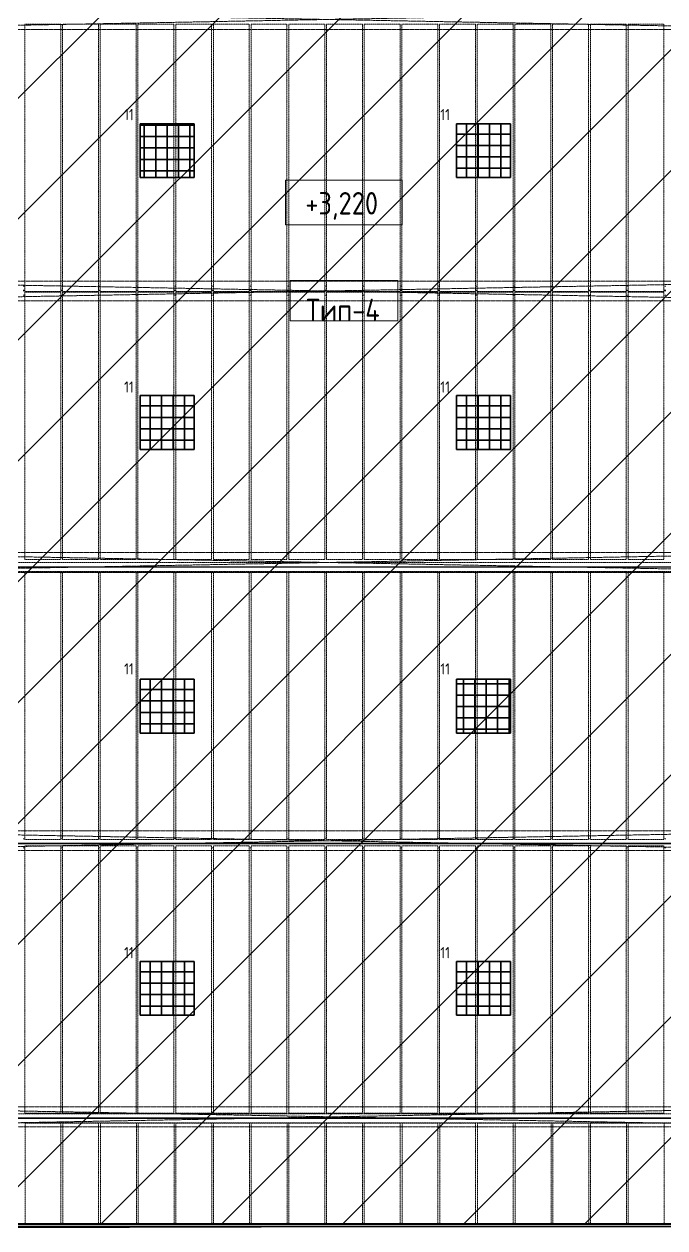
# Model space of a CAD drawing. Header units: millimetres. Extents: x -13069 to 207500, y -71366 to 56785.
# Drawn here: x 20886 to 28026, y 20352 to 33765 of the extents above; entities that cross this region are included whole.
import ezdxf

# ---------------------------------------------------------------- set-up
doc = ezdxf.new("R2010")
doc.units = ezdxf.units.MM
doc.linetypes.add('ADSK_Штрих_ш3 п1_5', pattern=[4.5, 3, -1.5])
doc.linetypes.add('ADSK_Штрихпунктирная 2 точки_ш15 п1_5 п1_5 п1_5', pattern=[19.5, 15, -1.5, 0, -1.5, 0, -1.5])
for name, color, linetype, lineweight in [('Аннотация', 7, 'Continuous', 18), ('Каркас', 7, 'Continuous', 18), ('Марки', 7, 'Continuous', 20), ('Отметки', 7, 'Continuous', 9), ('Стены несущие', 7, 'Continuous', 30), ('Стены отделка', 7, 'Continuous', 30), ('Стены штриховка', 7, 'Continuous', 9)]:
    doc.layers.add(name, color=color, linetype=linetype, lineweight=lineweight)
doc.layers.add('Линии', color=7, linetype='Continuous', lineweight=9, true_color=0x00a600)
doc.styles.add('GOST Common_1', font='GOST_Common.ttf', dxfattribs={"width": 0.9, "height": 250})
doc.styles.add('GOST Common_4', font='GOST_Common.ttf', dxfattribs={"width": 0.9, "height": 125})
doc.styles.add('GOST Common_B', font='', dxfattribs={"width": 0.9, "height": 250})
doc.styles.get('GOST Common_B').set_extended_font_data('GOST Common', bold=True)

# ---------------------------------------------------------------- blocks, each defined once
blk = doc.blocks.new('Двутавровая балка с уклоном внутренних граней полок _ГОСТ 8239-89_ Балки - I 20-V21-План потолков 1-го этажа')
at = {"layer": 'Каркас'}
for p, q in [((-5517, 3), (-5537, 3)), ((-5097, 3), (-5117, 3)), ((-4677, 3), (-4697, 3)), ((-4257, 3), (-4277, 3)), ((-3837, 3), (-3857, 3)), ((-3417, 3), (-3437, 3)), ((-2997, 3), (-3017, 3)), ((-2577, 3), (-2597, 3)), ((-2157, 3), (-2177, 3)), ((-1737, 3), (-1757, 3)), ((-1317, 3), (-1337, 3)), ((-897, 3), (-917, 3)), ((-477, 3), (-497, 3)), ((-57, 3), (-77, 3)), ((363, 3), (343, 3)), ((783, 3), (763, 3)), ((1203, 3), (1183, 3)), ((1623, 3), (1603, 3)), ((2043, 3), (2023, 3)), ((2463, 3), (2443, 3)), ((2883, 3), (2863, 3)), ((3303, 3), (3283, 3)), ((3723, 3), (3703, 3)), ((4143, 3), (4123, 3)), ((4563, 3), (4543, 3)), ((4983, 3), (4963, 3)), ((5403, 3), (5383, 3)), ((5809, 3), (5806, 3)), ((-5517, -3), (-5537, -3)), ((-5097, -3), (-5117, -3)), ((-4677, -3), (-4697, -3)), ((-4257, -3), (-4277, -3)), ((-3837, -3), (-3857, -3)), ((-3417, -3), (-3437, -3)), ((-2997, -3), (-3017, -3)), ((-2577, -3), (-2597, -3)), ((-2157, -3), (-2177, -3)), ((-1737, -3), (-1757, -3)), ((-1317, -3), (-1337, -3)), ((-897, -3), (-917, -3)), ((-477, -3), (-497, -3)), ((-57, -3), (-77, -3)), ((363, -3), (343, -3)), ((783, -3), (763, -3)), ((1203, -3), (1183, -3)), ((1623, -3), (1603, -3)), ((2043, -3), (2023, -3)), ((2463, -3), (2443, -3)), ((2883, -3), (2863, -3)), ((3303, -3), (3283, -3)), ((3723, -3), (3703, -3)), ((4143, -3), (4123, -3)), ((4563, -3), (4543, -3)), ((4983, -3), (4963, -3)), ((5403, -3), (5383, -3)), ((5809, -3), (5806, -3))]:
    blk.add_line(p, q, dxfattribs=at)
blk = doc.blocks.new('Двутавровая балка с уклоном внутренних граней полок _ГОСТ 8239-89_ Балки - I 20-V22-План потолков 1-го этажа')
at = {"layer": 'Каркас'}
for p, q in [((5784, 3), (-5897, 3)), ((5818, 3), (5816, 3)), ((5784, -3), (-5897, -3)), ((5818, -3), (5816, -3))]:
    blk.add_line(p, q, dxfattribs=at)
blk = doc.blocks.new('Двутавровая балка с уклоном внутренних граней полок _ГОСТ 8239-89_ Балки - I 20-V23-План потолков 1-го этажа')
at = {"layer": 'Каркас'}
for p, q in [((5795, 3), (-5897, 3)), ((5828, 3), (5827, 3)), ((5795, -3), (-5897, -3)), ((5828, -3), (5827, -3))]:
    blk.add_line(p, q, dxfattribs=at)
blk = doc.blocks.new('Двутавровая балка с уклоном внутренних граней полок _ГОСТ 8239-89_ Балки - I 20-V24-План потолков 1-го этажа')
at = {"layer": 'Каркас'}
for p, q in [((5805, 3), (-5897, 3)), ((5805, -3), (-5897, -3))]:
    blk.add_line(p, q, dxfattribs=at)
blk = doc.blocks.new('ADSK_Марка_Потолок - ADSK_Марка и Смещение от уровня-155896-План потолков 1-го этажа')
at = {"layer": 'Марки'}
for p, q in [((-6, 4.5), (-6, 0)), ((-6, 4.5), (6, 4.5)), ((6, 4.5), (6, 0)), ((-6, 0), (6, 0))]:
    blk.add_line(p, q, dxfattribs=at)
blk = doc.blocks.new('Высотные отметки - Рамка-12095-План потолков 1-го этажа')
at = {"layer": 'Аннотация', "lineweight": 20}
for p, q in [((-6.5, 0), (-6.5, 5)), ((-6.5, 5), (6.5, 5)), ((6.5, 5), (6.5, 0)), ((6.5, 0), (-6.5, 0))]:
    blk.add_line(p, q, dxfattribs=at)

msp = doc.modelspace()

# ---------------------------------------------------------------- hatches: boundary and pattern name
at = {"layer": 'Линии', "transparency": 33554610}
h = msp.add_hatch(dxfattribs=at)
h.set_pattern_fill('ANSI31', color=6, scale=300)
h.paths.add_polyline_path([(18414.397, 42636.946), (30120.329, 42636.946), (30120.329, 20400.451), (18414.397, 20400.451)])
at = {"layer": 'Линии', "lineweight": 35, "true_color": 0xff0000}
h = msp.add_hatch(dxfattribs=at)
h.set_pattern_fill('ANSI37', color=1, scale=40, angle=45)
h.paths.add_polyline_path([(22780.067, 32655.269), (22180.067, 32655.269), (22180.067, 32055.269), (22780.067, 32055.269)])
at = {"layer": 'Линии', "lineweight": 35, "true_color": 0x0000ff}
h = msp.add_hatch(dxfattribs=at)
h.set_pattern_fill('ANSI37', color=5, scale=40, angle=45)
h.set_pattern_definition([(90, (-44033.74, 41175.6), (-127, 0), []), (180, (-44033.74, 41175.6), (-1e-14, -127), [])])
h.paths.add_polyline_path([(26304.762, 32655.269), (25704.762, 32655.269), (25704.762, 32055.269), (26304.762, 32055.269)])
h = msp.add_hatch(dxfattribs=at)
h.set_pattern_fill('ANSI37', color=5, scale=40, angle=45)
h.set_pattern_definition([(90, (-47558.44, 38146.3), (-127, 0), []), (180, (-47558.44, 38146.3), (-1e-14, -127), [])])
h.paths.add_polyline_path([(22780.067, 29625.969), (22180.067, 29625.969), (22180.067, 29025.969), (22780.067, 29025.969)])
h = msp.add_hatch(dxfattribs=at)
h.set_pattern_fill('ANSI37', color=5, scale=40, angle=45)
h.set_pattern_definition([(90, (-44033.74, 38146.3), (-127, 0), []), (180, (-44033.74, 38146.3), (-1e-14, -127), [])])
h.paths.add_polyline_path([(26304.762, 29625.969), (25704.762, 29625.969), (25704.762, 29025.969), (26304.762, 29025.969)])
h = msp.add_hatch(dxfattribs=at)
h.set_pattern_fill('ANSI37', color=5, scale=40, angle=45)
h.set_pattern_definition([(90, (-47558.44, 34986.44), (-127, 0), []), (180, (-47558.44, 34986.44), (-1e-14, -127), [])])
h.paths.add_polyline_path([(22780.067, 26466.103), (22180.067, 26466.103), (22180.067, 25866.103), (22780.067, 25866.103)])
at = {"layer": 'Линии', "lineweight": 35, "true_color": 0xff0000}
h = msp.add_hatch(dxfattribs=at)
h.set_pattern_fill('ANSI37', color=1, scale=40, angle=45)
h.paths.add_polyline_path([(26304.762, 26466.103), (25704.762, 26466.103), (25704.762, 25866.103), (26304.762, 25866.103)])
at = {"layer": 'Линии', "lineweight": 35, "true_color": 0x0000ff}
h = msp.add_hatch(dxfattribs=at)
h.set_pattern_fill('ANSI37', color=5, scale=40, angle=45)
h.set_pattern_definition([(90, (-47558.44, 31841.34), (-127, 0), []), (180, (-47558.44, 31841.34), (-1e-14, -127), [])])
h.paths.add_polyline_path([(22780.067, 23321.003), (22180.067, 23321.003), (22180.067, 22721.003), (22780.067, 22721.003)])
h = msp.add_hatch(dxfattribs=at)
h.set_pattern_fill('ANSI37', color=5, scale=40, angle=45)
h.set_pattern_definition([(90, (-44033.74, 31841.34), (-127, 0), []), (180, (-44033.74, 31841.34), (-1e-14, -127), [])])
h.paths.add_polyline_path([(26304.762, 23321.003), (25704.762, 23321.003), (25704.762, 22721.003), (26304.762, 22721.003)])

# ---------------------------------------------------------------- linework, layer by layer
at = {"layer": 'Каркас', "color": 8, "linetype": 'ADSK_Штрих_ш3 п1_5', "lineweight": 9, "true_color": 0x808080}
for p, q in [((21294.916, 33763.923), (20894.916, 33763.923)), ((20894.916, 30783.923), (20894.916, 33763.923)), ((21294.916, 33763.923), (21294.916, 30783.923)), ((21714.916, 33763.923), (21314.916, 33763.923)), ((21314.916, 30783.923), (21314.916, 33763.923)), ((21714.916, 33763.923), (21714.916, 30783.923)), ((22134.916, 33763.923), (21734.916, 33763.923)), ((21734.916, 30783.923), (21734.916, 33763.923)), ((22134.916, 33763.923), (22134.916, 30783.923)), ((22554.916, 33763.923), (22154.916, 33763.923)), ((22154.916, 30783.923), (22154.916, 33763.923)), ((22554.916, 33763.923), (22554.916, 30783.923)), ((22974.916, 33763.923), (22574.916, 33763.923)), ((22574.916, 30783.923), (22574.916, 33763.923)), ((22974.916, 33763.923), (22974.916, 30783.923)), ((23394.916, 33763.923), (22994.916, 33763.923)), ((22994.916, 30783.923), (22994.916, 33763.923)), ((23394.916, 33763.923), (23394.916, 30783.923)), ((23814.916, 33763.923), (23414.916, 33763.923)), ((23414.916, 30783.923), (23414.916, 33763.923)), ((23814.916, 33763.923), (23814.916, 30783.923)), ((24234.916, 33763.923), (23834.916, 33763.923)), ((23834.916, 30783.923), (23834.916, 33763.923)), ((24234.916, 33763.923), (24234.916, 30783.923)), ((24654.916, 33763.923), (24254.916, 33763.923)), ((24254.916, 30783.923), (24254.916, 33763.923)), ((24654.916, 33763.923), (24654.916, 30783.923)), ((25074.916, 33763.923), (24674.916, 33763.923)), ((24674.916, 30783.923), (24674.916, 33763.923)), ((25074.916, 33763.923), (25074.916, 30783.923)), ((25494.916, 33763.923), (25094.916, 33763.923)), ((25094.916, 30783.923), (25094.916, 33763.923)), ((25494.916, 33763.923), (25494.916, 30783.923)), ((25914.916, 33763.923), (25514.916, 33763.923)), ((25514.916, 30783.923), (25514.916, 33763.923)), ((25914.916, 33763.923), (25914.916, 30783.923)), ((26334.916, 33763.923), (25934.916, 33763.923)), ((25934.916, 30783.923), (25934.916, 33763.923)), ((26334.916, 33763.923), (26334.916, 30783.923)), ((26754.916, 33763.923), (26354.916, 33763.923)), ((26354.916, 30783.923), (26354.916, 33763.923)), ((26754.916, 33763.923), (26754.916, 30783.923)), ((27174.916, 33763.923), (26774.916, 33763.923)), ((26774.916, 30783.923), (26774.916, 33763.923)), ((27174.916, 33763.923), (27174.916, 30783.923)), ((27594.916, 33763.923), (27194.916, 33763.923)), ((27194.916, 30783.923), (27194.916, 33763.923)), ((27594.916, 33763.923), (27594.916, 30783.923)), ((28014.916, 33763.923), (27614.916, 33763.923)), ((27614.916, 30783.923), (27614.916, 33763.923)), ((28014.916, 33763.923), (28014.916, 30783.923)), ((20874.916, 30845.958), (20894.916, 30845.958)), ((20874.916, 30745.958), (20894.916, 30745.958)), ((20894.916, 30783.923), (21294.916, 30783.923)), ((21294.916, 30779.923), (20894.916, 30779.923)), ((20894.916, 27799.923), (20894.916, 30779.923)), ((21294.916, 30845.958), (21314.916, 30845.958)), ((21294.916, 30779.923), (21294.916, 27799.923)), ((21294.916, 30745.958), (21314.916, 30745.958)), ((21314.916, 30783.923), (21714.916, 30783.923)), ((21714.916, 30779.923), (21314.916, 30779.923)), ((21314.916, 27799.923), (21314.916, 30779.923)), ((21714.916, 30845.958), (21734.916, 30845.958)), ((21714.916, 30779.923), (21714.916, 27799.923)), ((21714.916, 30745.958), (21734.916, 30745.958)), ((21734.916, 30783.923), (22134.916, 30783.923)), ((22134.916, 30779.923), (21734.916, 30779.923)), ((21734.916, 27799.923), (21734.916, 30779.923)), ((22134.916, 30845.958), (22154.916, 30845.958)), ((22134.916, 30779.923), (22134.916, 27799.923)), ((22134.916, 30745.958), (22154.916, 30745.958)), ((22154.916, 30783.923), (22554.916, 30783.923)), ((22554.916, 30779.923), (22154.916, 30779.923)), ((22154.916, 27799.923), (22154.916, 30779.923)), ((22554.916, 30845.958), (22574.916, 30845.958)), ((22554.916, 30779.923), (22554.916, 27799.923)), ((22554.916, 30745.958), (22574.916, 30745.958)), ((22574.916, 30783.923), (22974.916, 30783.923)), ((22974.916, 30779.923), (22574.916, 30779.923)), ((22574.916, 27799.923), (22574.916, 30779.923)), ((22974.916, 30845.958), (22994.916, 30845.958)), ((22974.916, 30779.923), (22974.916, 27799.923)), ((22974.916, 30745.958), (22994.916, 30745.958)), ((22994.916, 30783.923), (23394.916, 30783.923)), ((23394.916, 30779.923), (22994.916, 30779.923)), ((22994.916, 27799.923), (22994.916, 30779.923)), ((23394.916, 30845.958), (23414.916, 30845.958)), ((23394.916, 30779.923), (23394.916, 27799.923)), ((23394.916, 30745.958), (23414.916, 30745.958)), ((23414.916, 30783.923), (23814.916, 30783.923)), ((23814.916, 30779.923), (23414.916, 30779.923)), ((23414.916, 27799.923), (23414.916, 30779.923)), ((23814.916, 30845.958), (23834.916, 30845.958)), ((23814.916, 30779.923), (23814.916, 27799.923)), ((23814.916, 30745.958), (23834.916, 30745.958)), ((23834.916, 30783.923), (24234.916, 30783.923)), ((24234.916, 30779.923), (23834.916, 30779.923)), ((23834.916, 27799.923), (23834.916, 30779.923)), ((24234.916, 30845.958), (24254.916, 30845.958)), ((24234.916, 30779.923), (24234.916, 27799.923)), ((24234.916, 30745.958), (24254.916, 30745.958)), ((24254.916, 30783.923), (24654.916, 30783.923)), ((24654.916, 30779.923), (24254.916, 30779.923)), ((24254.916, 27799.923), (24254.916, 30779.923)), ((24654.916, 30845.958), (24674.916, 30845.958)), ((24654.916, 30779.923), (24654.916, 27799.923)), ((24654.916, 30745.958), (24674.916, 30745.958)), ((24674.916, 30783.923), (25074.916, 30783.923)), ((25074.916, 30779.923), (24674.916, 30779.923)), ((24674.916, 27799.923), (24674.916, 30779.923)), ((25074.916, 30845.958), (25094.916, 30845.958)), ((25074.916, 30779.923), (25074.916, 27799.923)), ((25074.916, 30745.958), (25094.916, 30745.958)), ((25094.916, 30783.923), (25494.916, 30783.923)), ((25494.916, 30779.923), (25094.916, 30779.923)), ((25094.916, 27799.923), (25094.916, 30779.923)), ((25494.916, 30845.958), (25514.916, 30845.958)), ((25494.916, 30779.923), (25494.916, 27799.923)), ((25494.916, 30745.958), (25514.916, 30745.958)), ((25514.916, 30783.923), (25914.916, 30783.923)), ((25914.916, 30779.923), (25514.916, 30779.923)), ((25514.916, 27799.923), (25514.916, 30779.923)), ((25914.916, 30845.958), (25934.916, 30845.958)), ((25914.916, 30779.923), (25914.916, 27799.923)), ((25914.916, 30745.958), (25934.916, 30745.958)), ((25934.916, 30783.923), (26334.916, 30783.923)), ((26334.916, 30779.923), (25934.916, 30779.923)), ((25934.916, 27799.923), (25934.916, 30779.923)), ((26334.916, 30845.958), (26354.916, 30845.958)), ((26334.916, 30779.923), (26334.916, 27799.923)), ((26334.916, 30745.958), (26354.916, 30745.958)), ((26354.916, 30783.923), (26754.916, 30783.923)), ((26754.916, 30779.923), (26354.916, 30779.923)), ((26354.916, 27799.923), (26354.916, 30779.923)), ((26754.916, 30845.958), (26774.916, 30845.958)), ((26754.916, 30779.923), (26754.916, 27799.923)), ((26754.916, 30745.958), (26774.916, 30745.958)), ((26774.916, 30783.923), (27174.916, 30783.923)), ((27174.916, 30779.923), (26774.916, 30779.923)), ((26774.916, 27799.923), (26774.916, 30779.923)), ((27174.916, 30845.958), (27194.916, 30845.958)), ((27174.916, 30779.923), (27174.916, 27799.923)), ((27174.916, 30745.958), (27194.916, 30745.958)), ((27194.916, 30783.923), (27594.916, 30783.923)), ((27594.916, 30779.923), (27194.916, 30779.923)), ((27194.916, 27799.923), (27194.916, 30779.923)), ((27594.916, 30845.958), (27614.916, 30845.958)), ((27594.916, 30779.923), (27594.916, 27799.923)), ((27594.916, 30745.958), (27614.916, 30745.958)), ((27614.916, 30783.923), (28014.916, 30783.923)), ((28014.916, 30779.923), (27614.916, 30779.923)), ((27614.916, 27799.923), (27614.916, 30779.923)), ((28014.916, 30845.958), (28034.916, 30845.958)), ((28014.916, 30779.923), (28014.916, 27799.923)), ((28014.916, 30745.958), (28034.916, 30745.958)), ((18414.397, 27766.41), (30096.03, 27766.41)), ((20894.916, 27799.923), (21294.916, 27799.923)), ((21314.916, 27799.923), (21714.916, 27799.923)), ((21734.916, 27799.923), (22134.916, 27799.923)), ((22154.916, 27799.923), (22554.916, 27799.923)), ((22574.916, 27799.923), (22974.916, 27799.923)), ((22994.916, 27799.923), (23394.916, 27799.923)), ((23414.916, 27799.923), (23814.916, 27799.923)), ((23834.916, 27799.923), (24234.916, 27799.923)), ((24254.916, 27799.923), (24654.916, 27799.923)), ((24674.916, 27799.923), (25074.916, 27799.923)), ((25094.916, 27799.923), (25494.916, 27799.923)), ((25514.916, 27799.923), (25914.916, 27799.923)), ((25934.916, 27799.923), (26334.916, 27799.923)), ((26354.916, 27799.923), (26754.916, 27799.923)), ((26774.916, 27799.923), (27174.916, 27799.923)), ((27194.916, 27799.923), (27594.916, 27799.923)), ((27614.916, 27799.923), (28014.916, 27799.923)), ((18414.397, 27666.41), (30096.36, 27666.41)), ((21294.916, 27659.922), (20894.916, 27659.922)), ((20894.916, 24679.922), (20894.916, 27659.922)), ((21294.916, 27659.922), (21294.916, 24679.922)), ((21714.916, 27659.922), (21314.916, 27659.922)), ((21314.916, 24679.922), (21314.916, 27659.922)), ((21714.916, 27659.922), (21714.916, 24679.922)), ((22134.916, 27659.922), (21734.916, 27659.922)), ((21734.916, 24679.922), (21734.916, 27659.922)), ((22134.916, 27659.922), (22134.916, 24679.922)), ((22554.916, 27659.922), (22154.916, 27659.922)), ((22154.916, 24679.922), (22154.916, 27659.922)), ((22554.916, 27659.922), (22554.916, 24679.922)), ((22974.916, 27659.922), (22574.916, 27659.922)), ((22574.916, 24679.922), (22574.916, 27659.922)), ((22974.916, 27659.922), (22974.916, 24679.922)), ((23394.916, 27659.922), (22994.916, 27659.922)), ((22994.916, 24679.922), (22994.916, 27659.922)), ((23394.916, 27659.922), (23394.916, 24679.922)), ((23814.916, 27659.922), (23414.916, 27659.922)), ((23414.916, 24679.922), (23414.916, 27659.922)), ((23814.916, 27659.922), (23814.916, 24679.922)), ((24234.916, 27659.922), (23834.916, 27659.922)), ((23834.916, 24679.922), (23834.916, 27659.922)), ((24234.916, 27659.922), (24234.916, 24679.922)), ((24654.916, 27659.922), (24254.916, 27659.922)), ((24254.916, 24679.922), (24254.916, 27659.922)), ((24654.916, 27659.922), (24654.916, 24679.922)), ((25074.916, 27659.922), (24674.916, 27659.922)), ((24674.916, 24679.922), (24674.916, 27659.922)), ((25074.916, 27659.922), (25074.916, 24679.922)), ((25494.916, 27659.922), (25094.916, 27659.922)), ((25094.916, 24679.922), (25094.916, 27659.922)), ((25494.916, 27659.922), (25494.916, 24679.922)), ((25914.916, 27659.922), (25514.916, 27659.922)), ((25514.916, 24679.922), (25514.916, 27659.922)), ((25914.916, 27659.922), (25914.916, 24679.922)), ((26334.916, 27659.922), (25934.916, 27659.922)), ((25934.916, 24679.922), (25934.916, 27659.922)), ((26334.916, 27659.922), (26334.916, 24679.922)), ((26754.916, 27659.922), (26354.916, 27659.922)), ((26354.916, 24679.922), (26354.916, 27659.922)), ((26754.916, 27659.922), (26754.916, 24679.922)), ((27174.916, 27659.922), (26774.916, 27659.922)), ((26774.916, 24679.922), (26774.916, 27659.922)), ((27174.916, 27659.922), (27174.916, 24679.922)), ((27594.916, 27659.922), (27194.916, 27659.922)), ((27194.916, 24679.922), (27194.916, 27659.922)), ((27594.916, 27659.922), (27594.916, 24679.922)), ((28014.916, 27659.922), (27614.916, 27659.922)), ((27614.916, 24679.922), (27614.916, 27659.922)), ((28014.916, 27659.922), (28014.916, 24679.922)), ((20874.916, 24686.41), (20894.916, 24686.41)), ((20894.916, 24679.922), (21294.916, 24679.922)), ((21294.916, 24686.41), (21314.916, 24686.41)), ((21314.916, 24679.922), (21714.916, 24679.922)), ((21714.916, 24686.41), (21734.916, 24686.41)), ((21734.916, 24679.922), (22134.916, 24679.922)), ((22134.916, 24686.41), (22154.916, 24686.41)), ((22154.916, 24679.922), (22554.916, 24679.922)), ((22554.916, 24686.41), (22574.916, 24686.41)), ((22574.916, 24679.922), (22974.916, 24679.922)), ((22974.916, 24686.41), (22994.916, 24686.41)), ((22994.916, 24679.922), (23394.916, 24679.922)), ((23394.916, 24686.41), (23414.916, 24686.41)), ((23414.916, 24679.922), (23814.916, 24679.922)), ((23814.916, 24686.41), (23834.916, 24686.41)), ((23834.916, 24679.922), (24234.916, 24679.922)), ((24234.916, 24686.41), (24254.916, 24686.41)), ((24254.916, 24679.922), (24654.916, 24679.922)), ((24654.916, 24686.41), (24674.916, 24686.41)), ((24674.916, 24679.922), (25074.916, 24679.922)), ((25074.916, 24686.41), (25094.916, 24686.41)), ((25094.916, 24679.922), (25494.916, 24679.922)), ((25494.916, 24686.41), (25514.916, 24686.41)), ((25514.916, 24679.922), (25914.916, 24679.922)), ((25914.916, 24686.41), (25934.916, 24686.41)), ((25934.916, 24679.922), (26334.916, 24679.922)), ((26334.916, 24686.41), (26354.916, 24686.41)), ((26354.916, 24679.922), (26754.916, 24679.922)), ((26754.916, 24686.41), (26774.916, 24686.41)), ((26774.916, 24679.922), (27174.916, 24679.922)), ((27174.916, 24686.41), (27194.916, 24686.41)), ((27194.916, 24679.922), (27594.916, 24679.922)), ((27594.916, 24686.41), (27614.916, 24686.41)), ((27614.916, 24679.922), (28014.916, 24679.922)), ((28014.916, 24686.41), (28034.916, 24686.41)), ((20874.916, 24586.41), (20894.916, 24586.41)), ((21294.916, 24609.927), (20894.916, 24609.927)), ((20894.916, 21629.927), (20894.916, 24609.927)), ((21294.916, 24609.927), (21294.916, 21629.927)), ((21294.916, 24586.41), (21314.916, 24586.41)), ((21714.916, 24609.927), (21314.916, 24609.927)), ((21314.916, 21629.927), (21314.916, 24609.927)), ((21714.916, 24609.927), (21714.916, 21629.927)), ((21714.916, 24586.41), (21734.916, 24586.41)), ((22134.916, 24609.927), (21734.916, 24609.927)), ((21734.916, 21629.927), (21734.916, 24609.927)), ((22134.916, 24609.927), (22134.916, 21629.927)), ((22134.916, 24586.41), (22154.916, 24586.41)), ((22554.916, 24609.927), (22154.916, 24609.927)), ((22154.916, 21629.927), (22154.916, 24609.927)), ((22554.916, 24609.927), (22554.916, 21629.927)), ((22554.916, 24586.41), (22574.916, 24586.41)), ((22974.916, 24609.927), (22574.916, 24609.927)), ((22574.916, 21629.927), (22574.916, 24609.927)), ((22974.916, 24609.927), (22974.916, 21629.927)), ((22974.916, 24586.41), (22994.916, 24586.41)), ((23394.916, 24609.927), (22994.916, 24609.927)), ((22994.916, 21629.927), (22994.916, 24609.927)), ((23394.916, 24609.927), (23394.916, 21629.927)), ((23394.916, 24586.41), (23414.916, 24586.41)), ((23814.916, 24609.927), (23414.916, 24609.927)), ((23414.916, 21629.927), (23414.916, 24609.927)), ((23814.916, 24609.927), (23814.916, 21629.927)), ((23814.916, 24586.41), (23834.916, 24586.41)), ((24234.916, 24609.927), (23834.916, 24609.927)), ((23834.916, 21629.927), (23834.916, 24609.927)), ((24234.916, 24609.927), (24234.916, 21629.927)), ((24234.916, 24586.41), (24254.916, 24586.41)), ((24654.916, 24609.927), (24254.916, 24609.927)), ((24254.916, 21629.927), (24254.916, 24609.927)), ((24654.916, 24609.927), (24654.916, 21629.927)), ((24654.916, 24586.41), (24674.916, 24586.41)), ((25074.916, 24609.927), (24674.916, 24609.927)), ((24674.916, 21629.927), (24674.916, 24609.927)), ((25074.916, 24609.927), (25074.916, 21629.927)), ((25074.916, 24586.41), (25094.916, 24586.41)), ((25494.916, 24609.927), (25094.916, 24609.927)), ((25094.916, 21629.927), (25094.916, 24609.927)), ((25494.916, 24609.927), (25494.916, 21629.927)), ((25494.916, 24586.41), (25514.916, 24586.41)), ((25914.916, 24609.927), (25514.916, 24609.927)), ((25514.916, 21629.927), (25514.916, 24609.927)), ((25914.916, 24609.927), (25914.916, 21629.927)), ((25914.916, 24586.41), (25934.916, 24586.41)), ((26334.916, 24609.927), (25934.916, 24609.927)), ((25934.916, 21629.927), (25934.916, 24609.927)), ((26334.916, 24609.927), (26334.916, 21629.927)), ((26334.916, 24586.41), (26354.916, 24586.41)), ((26754.916, 24609.927), (26354.916, 24609.927)), ((26354.916, 21629.927), (26354.916, 24609.927)), ((26754.916, 24609.927), (26754.916, 21629.927)), ((26754.916, 24586.41), (26774.916, 24586.41)), ((27174.916, 24609.927), (26774.916, 24609.927)), ((26774.916, 21629.927), (26774.916, 24609.927)), ((27174.916, 24609.927), (27174.916, 21629.927)), ((27174.916, 24586.41), (27194.916, 24586.41)), ((27594.916, 24609.927), (27194.916, 24609.927)), ((27194.916, 21629.927), (27194.916, 24609.927)), ((27594.916, 24609.927), (27594.916, 21629.927)), ((27594.916, 24586.41), (27614.916, 24586.41)), ((28014.916, 24609.927), (27614.916, 24609.927)), ((27614.916, 21629.927), (27614.916, 24609.927)), ((28014.916, 24609.927), (28014.916, 21629.927)), ((28014.916, 24586.41), (28034.916, 24586.41)), ((18414.397, 21624.927), (30116.29, 21624.927)), ((20894.916, 21629.927), (21294.916, 21629.927)), ((21314.916, 21629.927), (21714.916, 21629.927)), ((21734.916, 21629.927), (22134.916, 21629.927)), ((22154.916, 21629.927), (22554.916, 21629.927)), ((22574.916, 21629.927), (22974.916, 21629.927)), ((22994.916, 21629.927), (23394.916, 21629.927)), ((23414.916, 21629.927), (23814.916, 21629.927)), ((23834.916, 21629.927), (24234.916, 21629.927)), ((24254.916, 21629.927), (24654.916, 21629.927)), ((24674.916, 21629.927), (25074.916, 21629.927)), ((25094.916, 21629.927), (25494.916, 21629.927)), ((25514.916, 21629.927), (25914.916, 21629.927)), ((25934.916, 21629.927), (26334.916, 21629.927)), ((26354.916, 21629.927), (26754.916, 21629.927)), ((26774.916, 21629.927), (27174.916, 21629.927)), ((27194.916, 21629.927), (27594.916, 21629.927)), ((27614.916, 21629.927), (28014.916, 21629.927)), ((18414.397, 21524.927), (30116.62, 21524.927)), ((21296.564, 21519.921), (20896.564, 21519.921)), ((20896.564, 20400.451), (20896.564, 21519.921)), ((21296.564, 21519.921), (21296.564, 20400.451)), ((21716.564, 21519.921), (21316.564, 21519.921)), ((21316.564, 20400.451), (21316.564, 21519.921)), ((21716.564, 21519.921), (21716.564, 20400.451)), ((22136.564, 21519.921), (21736.564, 21519.921)), ((21736.564, 20400.451), (21736.564, 21519.921)), ((22136.564, 21519.921), (22136.564, 20400.451)), ((22556.564, 21519.921), (22156.564, 21519.921)), ((22156.564, 20400.451), (22156.564, 21519.921)), ((22556.564, 21519.921), (22556.564, 20400.451)), ((22976.564, 21519.921), (22576.564, 21519.921)), ((22576.564, 20400.451), (22576.564, 21519.921)), ((22976.564, 21519.921), (22976.564, 20400.451)), ((23396.564, 21519.921), (22996.564, 21519.921)), ((22996.564, 20400.451), (22996.564, 21519.921)), ((23396.564, 21519.921), (23396.564, 20400.451)), ((23816.564, 21519.921), (23416.564, 21519.921)), ((23416.564, 20400.451), (23416.564, 21519.921)), ((23816.564, 21519.921), (23816.564, 20400.451)), ((24236.564, 21519.921), (23836.564, 21519.921)), ((23836.564, 20400.451), (23836.564, 21519.921)), ((24236.564, 21519.921), (24236.564, 20400.451)), ((24656.564, 21519.921), (24256.564, 21519.921)), ((24256.564, 20400.451), (24256.564, 21519.921)), ((24656.564, 21519.921), (24656.564, 20400.451)), ((25076.564, 21519.921), (24676.564, 21519.921)), ((24676.564, 20400.451), (24676.564, 21519.921)), ((25076.564, 21519.921), (25076.564, 20400.451)), ((25496.564, 21519.921), (25096.564, 21519.921)), ((25096.564, 20400.451), (25096.564, 21519.921)), ((25496.564, 21519.921), (25496.564, 20400.451)), ((25916.564, 21519.921), (25516.564, 21519.921)), ((25516.564, 20400.451), (25516.564, 21519.921)), ((25916.564, 21519.921), (25916.564, 20400.451)), ((26336.564, 21519.921), (25936.564, 21519.921)), ((25936.564, 20400.451), (25936.564, 21519.921)), ((26336.564, 21519.921), (26336.564, 20400.451)), ((26756.564, 21519.921), (26356.564, 21519.921)), ((26356.564, 20400.451), (26356.564, 21519.921)), ((26756.564, 21519.921), (26756.564, 20400.451)), ((27176.564, 21519.921), (26776.564, 21519.921)), ((26776.564, 20400.451), (26776.564, 21519.921)), ((27176.564, 21519.921), (27176.564, 20400.451)), ((27596.564, 21519.921), (27196.564, 21519.921)), ((27196.564, 20400.451), (27196.564, 21519.921)), ((27596.564, 21519.921), (27596.564, 20400.451)), ((28016.564, 21519.921), (27616.564, 21519.921)), ((27616.564, 20400.451), (27616.564, 21519.921)), ((28016.564, 21519.921), (28016.564, 20400.451)), ((20896.564, 20358.465), (20896.564, 20368.451)), ((21296.564, 20368.451), (21296.564, 20359.439)), ((21316.564, 20359.488), (21316.564, 20368.451)), ((21716.564, 20368.451), (21716.564, 20360.462)), ((21736.564, 20360.511), (21736.564, 20368.451)), ((22136.564, 20368.451), (22136.564, 20361.485)), ((22156.564, 20361.534), (22156.564, 20368.451)), ((22556.564, 20368.451), (22556.564, 20362.508)), ((22576.564, 20362.557), (22576.564, 20368.451)), ((22976.564, 20368.451), (22976.564, 20363.531)), ((22996.564, 20363.58), (22996.564, 20368.451)), ((23396.564, 20368.451), (23396.564, 20364.554)), ((23416.564, 20364.603), (23416.564, 20368.451)), ((23816.564, 20368.451), (23816.564, 20365.577)), ((23836.564, 20365.625), (23836.564, 20368.451)), ((24236.564, 20368.451), (24236.564, 20366.6)), ((24256.564, 20366.648), (24256.564, 20368.451))]:
    msp.add_line(p, q, dxfattribs=at)
at = {"layer": 'Линии', "color": 7, "linetype": 'ADSK_Штрихпунктирная 2 точки_ш15 п1_5 п1_5 п1_5'}
for p, q in [((18382.397, 33926.41), (30142.26, 33706.41)), ((18382.397, 33706.41), (30141.578, 33926.41)), ((18382.397, 33706.41), (30142.26, 33706.41)), ((18382.397, 30901.41), (30142.26, 30681.41)), ((18382.397, 30681.41), (30141.578, 30901.41)), ((18382.397, 30901.41), (30141.578, 30901.41)), ((18382.397, 30681.41), (30142.26, 30681.41)), ((18382.397, 27876.41), (30141.578, 27656.423)), ((18382.397, 27656.41), (30141.578, 27876.41)), ((18382.397, 27876.41), (30141.578, 27876.41)), ((18382.397, 27656.41), (30142.26, 27656.41)), ((18382.397, 24776.41), (30141.578, 24556.423)), ((18382.397, 24556.41), (30141.578, 24776.41)), ((30141.578, 24776.41), (18382.397, 24776.41)), ((18382.397, 24556.41), (30082.397, 24556.41)), ((18439.488, 21699.927), (30199.35, 21479.927)), ((18439.488, 21479.927), (30198.668, 21699.927)), ((18439.488, 21699.927), (30198.668, 21699.927)), ((30198.668, 21479.927), (18439.488, 21479.927))]:
    msp.add_line(p, q, dxfattribs=at)
at = {"layer": 'Линии', "color": 1, "lineweight": 35, "true_color": 0xff0000}
for p, q in [((22180.067, 32655.269), (22780.067, 32655.269)), ((22180.067, 32055.269), (22180.067, 32655.269)), ((22780.067, 32655.269), (22780.067, 32055.269)), ((22780.067, 32055.269), (22180.067, 32055.269)), ((25704.762, 26466.103), (26304.762, 26466.103)), ((25704.762, 25866.103), (25704.762, 26466.103)), ((26304.762, 26466.103), (26304.762, 25866.103)), ((26304.762, 25866.103), (25704.762, 25866.103))]:
    msp.add_line(p, q, dxfattribs=at)
at = {"layer": 'Линии', "color": 5, "lineweight": 35, "true_color": 0x0000ff}
for p, q in [((25704.762, 32655.269), (26304.762, 32655.269)), ((25704.762, 32055.269), (25704.762, 32655.269)), ((26304.762, 32655.269), (26304.762, 32055.269)), ((26304.762, 32055.269), (25704.762, 32055.269)), ((22180.067, 29625.969), (22780.067, 29625.969)), ((22180.067, 29025.969), (22180.067, 29625.969)), ((22780.067, 29625.969), (22780.067, 29025.969)), ((25704.762, 29625.969), (26304.762, 29625.969)), ((25704.762, 29025.969), (25704.762, 29625.969)), ((26304.762, 29625.969), (26304.762, 29025.969)), ((22780.067, 29025.969), (22180.067, 29025.969)), ((26304.762, 29025.969), (25704.762, 29025.969)), ((22180.067, 26466.103), (22780.067, 26466.103)), ((22180.067, 25866.103), (22180.067, 26466.103)), ((22780.067, 26466.103), (22780.067, 25866.103)), ((22780.067, 25866.103), (22180.067, 25866.103)), ((22180.067, 23321.003), (22780.067, 23321.003)), ((22180.067, 22721.003), (22180.067, 23321.003)), ((22780.067, 23321.003), (22780.067, 22721.003)), ((25704.762, 23321.003), (26304.762, 23321.003)), ((25704.762, 22721.003), (25704.762, 23321.003)), ((26304.762, 23321.003), (26304.762, 22721.003)), ((22780.067, 22721.003), (22180.067, 22721.003)), ((26304.762, 22721.003), (25704.762, 22721.003))]:
    msp.add_line(p, q, dxfattribs=at)
at = {"layer": 'Линии', "color": 6, "transparency": 33554610}
msp.add_lwpolyline([(18414.397, 42636.946), (30120.329, 42636.946), (30120.329, 20400.451), (18414.397, 20400.451)], close=True, dxfattribs=at)
at = {"layer": 'Стены несущие'}
for p, q in [((18382.397, 20352.342), (24996.754, 20368.451)), ((24996.754, 20368.451), (30132.435, 20368.451))]:
    msp.add_line(p, q, dxfattribs=at)
at = {"layer": 'Стены отделка', "lineweight": 9}
for p, q in [((18414.397, 20400.451), (30120.329, 20400.451)), ((24996.754, 20368.451), (18382.397, 20368.451))]:
    msp.add_line(p, q, dxfattribs=at)
at = {"layer": 'Стены штриховка'}
for p, q in [((18412.397, 20398.451), (30122.336, 20398.451)), ((30132.369, 20388.451), (18412.397, 20388.451))]:
    msp.add_line(p, q, dxfattribs=at)

# ---------------------------------------------------------------- block references
at = {"layer": 'Каркас'}
for name, p in [('Двутавровая балка с уклоном внутренних граней полок _ГОСТ 8239-89_ Балки - I 20-V21-План потолков 1-го этажа', (24311.756, 30795.958)), ('Двутавровая балка с уклоном внутренних граней полок _ГОСТ 8239-89_ Балки - I 20-V22-План потолков 1-го этажа', (24311.756, 27716.41)), ('Двутавровая балка с уклоном внутренних граней полок _ГОСТ 8239-89_ Балки - I 20-V23-План потолков 1-го этажа', (24311.756, 24636.41)), ('Двутавровая балка с уклоном внутренних граней полок _ГОСТ 8239-89_ Балки - I 20-V24-План потолков 1-го этажа', (24311.756, 21574.927))]:
    msp.add_blockref(name, p, dxfattribs=at)
at = {"layer": 'Марки', "xscale": 99.99999999999993, "yscale": 99.99999999999993, "zscale": 99.99999999999993}
msp.add_blockref('ADSK_Марка_Потолок - ADSK_Марка и Смещение от уровня-155896-План потолков 1-го этажа', (24449.299, 30457.713), dxfattribs=at)
at = {"layer": 'Отметки', "lineweight": 20, "xscale": 99.99999999999993, "yscale": 99.99999999999993, "zscale": 99.99999999999993}
msp.add_blockref('Высотные отметки - Рамка-12095-План потолков 1-го этажа', (24448.079, 31527.367), dxfattribs=at)

# ---------------------------------------------------------------- texts
at = {"layer": 'Аннотация', "lineweight": 9, "char_height": 125, "width": 175.5, "attachment_point": 5, "line_spacing_factor": 1.022766, "style": 'GOST Common_4'}
for insert in [(22053.8, 32756.31), (25577.02, 32756.31), (22053.8, 29721.548), (25577.02, 29721.548), (22053.8, 26580.341), (25577.02, 26580.341), (22053.8, 23419.355), (25577.02, 23419.355)]:
    msp.add_mtext('\\pt180,360,540,720,900,1080,1260,1440,1620,1800,1980,2160,2340,2520,2700,2880,3060,3240,3420,3600,3780,3960,4140,4320,4500,4680,4860,5040,5220,5400,5580,5760;11', dxfattribs=dict(at, insert=insert))
at = {"layer": 'Марки', "lineweight": 9, "insert": (24438.668, 30579.869), "char_height": 250, "width": 857.7, "attachment_point": 5, "line_spacing_factor": 1.022766, "style": 'GOST Common_B'}
msp.add_mtext('\\pt1143,2286,3429,4572,5715,6858,8001,9144,10287,11430,12573,13716,14859,16002,17145,18288,19431,20574,21717,22860,24003,25146,26289,27432,28575,29718,30861,32004,33147,34290,35433,36576;Тип-4', dxfattribs=at)
at = {"layer": 'Отметки', "lineweight": 20, "insert": (24019.403, 31893.503), "char_height": 250, "width": 1028.82257, "attachment_point": 1, "line_spacing_factor": 1.022761, "style": 'GOST Common_1'}
msp.add_mtext('+3,220', dxfattribs=at)

doc.saveas('drawing.dxf')
